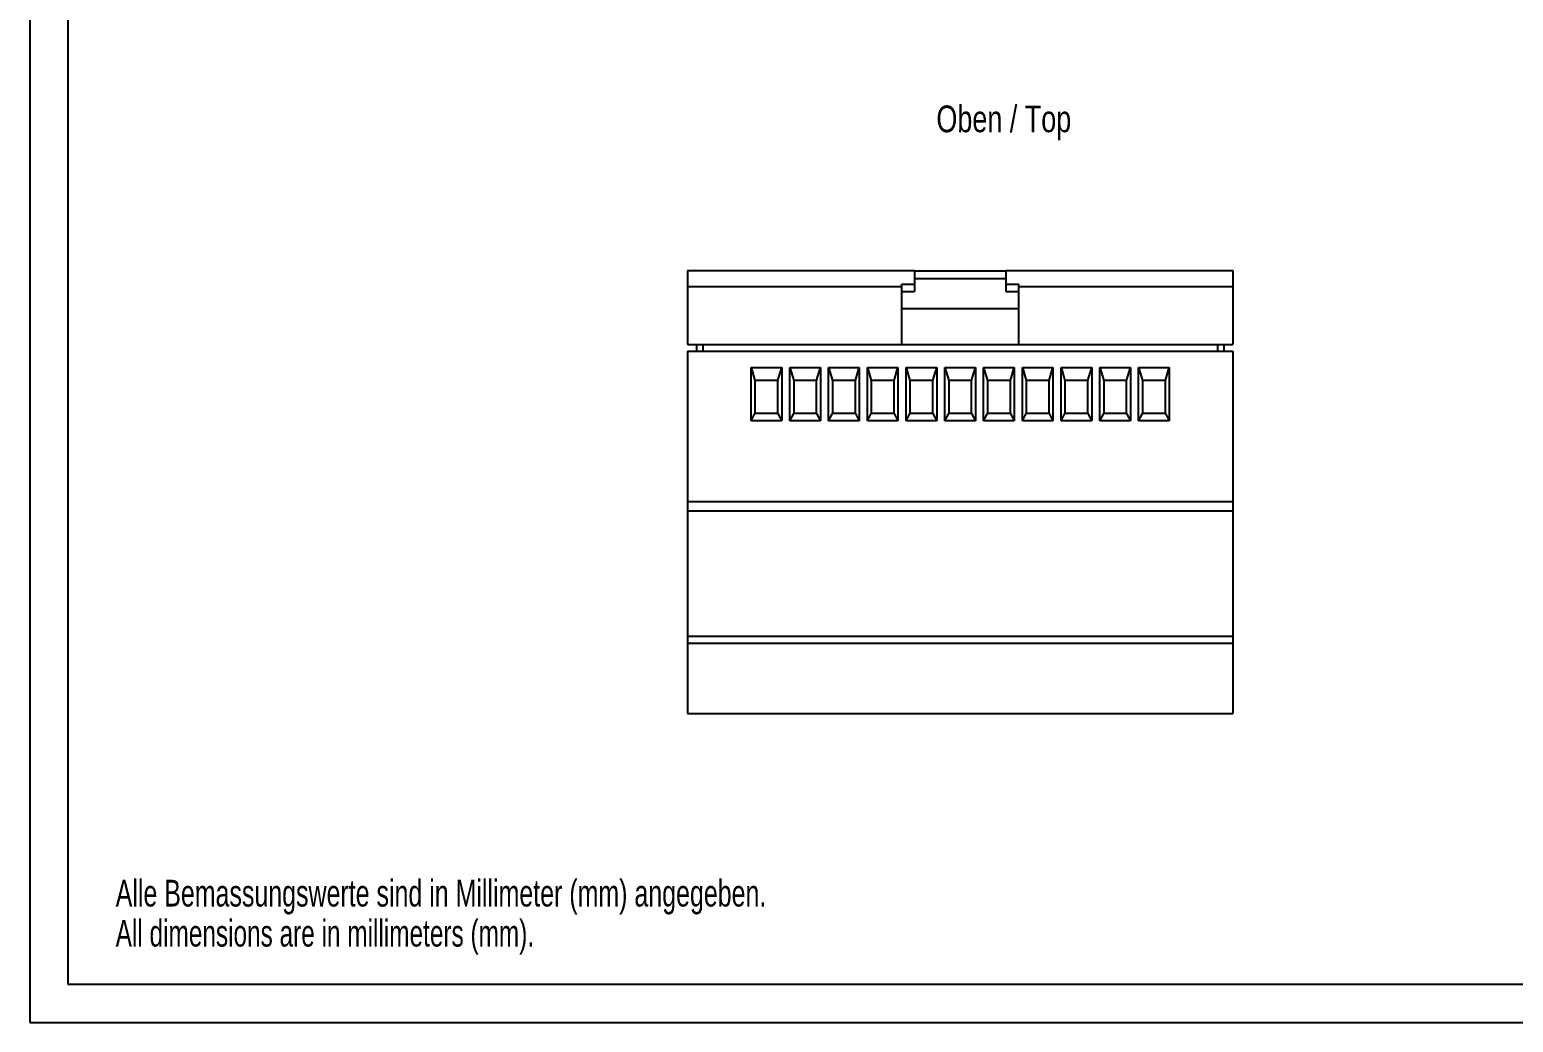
# Model space of a CAD drawing. Extents: x 0 to 420, y 0 to 297.
# Drawn here: x 0 to 194.5, y 0 to 130.2 of the extents above; entities that cross this region are included whole.
import ezdxf

# ---------------------------------------------------------------- set-up
doc = ezdxf.new("R2010")
doc.units = 0
doc.header["$LTSCALE"] = 23.1
for name, color, linetype in [('13000_TOP', 7, 'CONTINUOUS'), ('13300_TOP_GERMAN_ENGLISH', 7, 'CONTINUOUS'), ('90000_FRAME', 7, 'CONTINUOUS'), ('91000_TIP', 7, 'CONTINUOUS')]:
    doc.layers.add(name, color=color, linetype=linetype)
doc.styles.get("Standard").update_dxf_attribs({"font": 'txt', "width": 0.8})

msp = doc.modelspace()

# ---------------------------------------------------------------- linework, layer by layer
at = {"layer": '13000_TOP', "color": 7, "linetype": 'CONTINUOUS'}
for p, q in [((86.234, 98.619), (86.234, 88.919)), ((86.234, 98.619), (116.009, 98.619)), ((116.009, 98.619), (116.009, 95.869)), ((116.009, 98.569), (127.959, 98.569)), ((116.009, 97.569), (127.959, 97.569)), ((127.959, 98.619), (127.959, 95.869)), ((127.959, 98.619), (157.734, 98.619)), ((157.734, 98.619), (157.734, 88.919)), ((86.234, 96.511), (114.295, 96.511)), ((114.295, 96.792), (114.295, 88.919)), ((114.295, 96.792), (115.984, 96.792)), ((114.299, 95.869), (116.009, 95.869)), ((127.959, 95.869), (129.67, 95.869)), ((127.984, 96.792), (129.674, 96.792)), ((129.674, 88.919), (129.674, 96.792)), ((129.674, 96.511), (157.734, 96.511)), ((114.295, 93.616), (129.674, 93.616)), ((86.234, 88.919), (157.734, 88.919)), ((86.234, 88.019), (86.234, 40.497)), ((86.234, 88.019), (157.734, 88.019)), ((87.434, 88.919), (87.434, 88.019)), ((88.234, 88.919), (88.234, 88.019)), ((155.734, 88.919), (155.734, 88.019)), ((156.534, 88.919), (156.534, 88.019)), ((157.734, 88.019), (157.734, 40.497)), ((94.584, 78.869), (94.584, 85.869)), ((94.584, 85.869), (95.084, 84.169)), ((94.584, 85.869), (98.584, 85.869)), ((98.084, 84.169), (98.584, 85.869)), ((98.584, 85.869), (98.584, 78.869)), ((99.664, 85.869), (100.164, 84.169)), ((99.664, 78.869), (99.664, 85.869)), ((99.664, 85.869), (103.664, 85.869)), ((103.164, 84.169), (103.664, 85.869)), ((103.664, 85.869), (103.664, 78.869)), ((104.744, 85.869), (105.244, 84.169)), ((104.744, 78.869), (104.744, 85.869)), ((104.744, 85.869), (108.744, 85.869)), ((108.244, 84.169), (108.744, 85.869)), ((108.744, 85.869), (108.744, 78.869)), ((109.824, 85.869), (110.324, 84.169)), ((109.824, 78.869), (109.824, 85.869)), ((109.824, 85.869), (113.824, 85.869)), ((113.324, 84.169), (113.824, 85.869)), ((113.824, 85.869), (113.824, 78.869)), ((114.904, 85.869), (115.404, 84.169)), ((114.904, 78.869), (114.904, 85.869)), ((114.904, 85.869), (118.904, 85.869)), ((118.404, 84.169), (118.904, 85.869)), ((118.904, 85.869), (118.904, 78.869)), ((119.984, 85.869), (120.484, 84.169)), ((119.984, 78.869), (119.984, 85.869)), ((119.984, 85.869), (123.984, 85.869)), ((123.484, 84.169), (123.984, 85.869)), ((123.984, 85.869), (123.984, 78.869)), ((125.064, 85.869), (125.564, 84.169)), ((125.064, 78.869), (125.064, 85.869)), ((125.064, 85.869), (129.064, 85.869)), ((128.564, 84.169), (129.064, 85.869)), ((129.064, 85.869), (129.064, 78.869)), ((130.144, 85.869), (130.644, 84.169)), ((130.144, 78.869), (130.144, 85.869)), ((130.144, 85.869), (134.144, 85.869)), ((133.644, 84.169), (134.144, 85.869)), ((134.144, 85.869), (134.144, 78.869)), ((135.224, 85.869), (135.724, 84.169)), ((135.224, 78.869), (135.224, 85.869)), ((135.224, 85.869), (139.224, 85.869)), ((138.724, 84.169), (139.224, 85.869)), ((139.224, 85.869), (139.224, 78.869)), ((140.304, 85.869), (140.804, 84.169)), ((140.304, 78.869), (140.304, 85.869)), ((140.304, 85.869), (144.304, 85.869)), ((143.804, 84.169), (144.304, 85.869)), ((144.304, 85.869), (144.304, 78.869)), ((145.384, 85.869), (145.884, 84.169)), ((145.384, 78.869), (145.384, 85.869)), ((145.384, 85.869), (149.384, 85.869)), ((148.884, 84.169), (149.384, 85.869)), ((149.384, 85.869), (149.384, 78.869)), ((95.084, 84.169), (95.084, 79.869)), ((98.084, 84.169), (95.084, 84.169)), ((98.084, 79.869), (98.084, 84.169)), ((100.164, 84.169), (100.164, 79.869)), ((103.164, 84.169), (100.164, 84.169)), ((103.164, 79.869), (103.164, 84.169)), ((105.244, 84.169), (105.244, 79.869)), ((108.244, 84.169), (105.244, 84.169)), ((108.244, 79.869), (108.244, 84.169)), ((110.324, 84.169), (110.324, 79.869)), ((113.324, 84.169), (110.324, 84.169)), ((113.324, 79.869), (113.324, 84.169)), ((115.404, 84.169), (115.404, 79.869)), ((118.404, 84.169), (115.404, 84.169)), ((118.404, 79.869), (118.404, 84.169)), ((120.484, 84.169), (120.484, 79.869)), ((123.484, 84.169), (120.484, 84.169)), ((123.484, 79.869), (123.484, 84.169)), ((125.564, 84.169), (125.564, 79.869)), ((128.564, 84.169), (125.564, 84.169)), ((128.564, 79.869), (128.564, 84.169)), ((130.644, 84.169), (130.644, 79.869)), ((133.644, 84.169), (130.644, 84.169)), ((133.644, 79.869), (133.644, 84.169)), ((135.724, 84.169), (135.724, 79.869)), ((138.724, 84.169), (135.724, 84.169)), ((138.724, 79.869), (138.724, 84.169)), ((140.804, 84.169), (140.804, 79.869)), ((143.804, 84.169), (140.804, 84.169)), ((143.804, 79.869), (143.804, 84.169)), ((145.884, 84.169), (145.884, 79.869)), ((148.884, 84.169), (145.884, 84.169)), ((148.884, 79.869), (148.884, 84.169)), ((94.584, 78.869), (95.084, 79.869)), ((98.084, 79.869), (95.084, 79.869)), ((98.084, 79.869), (98.584, 78.869)), ((99.664, 78.869), (100.164, 79.869)), ((103.164, 79.869), (100.164, 79.869)), ((103.164, 79.869), (103.664, 78.869)), ((104.744, 78.869), (105.244, 79.869)), ((108.244, 79.869), (105.244, 79.869)), ((108.244, 79.869), (108.744, 78.869)), ((109.824, 78.869), (110.324, 79.869)), ((113.324, 79.869), (110.324, 79.869)), ((113.324, 79.869), (113.824, 78.869)), ((114.904, 78.869), (115.404, 79.869)), ((118.404, 79.869), (115.404, 79.869)), ((118.404, 79.869), (118.904, 78.869)), ((119.984, 78.869), (120.484, 79.869)), ((123.484, 79.869), (120.484, 79.869)), ((123.484, 79.869), (123.984, 78.869)), ((125.064, 78.869), (125.564, 79.869)), ((128.564, 79.869), (125.564, 79.869)), ((128.564, 79.869), (129.064, 78.869)), ((130.144, 78.869), (130.644, 79.869)), ((133.644, 79.869), (130.644, 79.869)), ((133.644, 79.869), (134.144, 78.869)), ((135.224, 78.869), (135.724, 79.869)), ((138.724, 79.869), (135.724, 79.869)), ((138.724, 79.869), (139.224, 78.869)), ((140.304, 78.869), (140.804, 79.869)), ((143.804, 79.869), (140.804, 79.869)), ((143.804, 79.869), (144.304, 78.869)), ((145.384, 78.869), (145.884, 79.869)), ((148.884, 79.869), (145.884, 79.869)), ((148.884, 79.869), (149.384, 78.869)), ((98.584, 78.869), (94.584, 78.869)), ((103.664, 78.869), (99.664, 78.869)), ((108.744, 78.869), (104.744, 78.869)), ((113.824, 78.869), (109.824, 78.869)), ((118.904, 78.869), (114.904, 78.869)), ((123.984, 78.869), (119.984, 78.869)), ((129.064, 78.869), (125.064, 78.869)), ((134.144, 78.869), (130.144, 78.869)), ((139.224, 78.869), (135.224, 78.869)), ((144.304, 78.869), (140.304, 78.869)), ((149.384, 78.869), (145.384, 78.869)), ((86.234, 68.302), (157.734, 68.302)), ((86.234, 67.066), (157.734, 67.066)), ((86.234, 50.627), (157.734, 50.627)), ((86.234, 49.749), (157.734, 49.749)), ((86.234, 40.497), (157.734, 40.497))]:
    msp.add_line(p, q, dxfattribs=at)
at = {"layer": '90000_FRAME', "color": 7, "linetype": 'CONTINUOUS'}
for p, q in [((0, 297), (0, 0)), ((5, 292), (5, 5)), ((5, 5), (415, 5)), ((0, 0), (420, 0))]:
    msp.add_line(p, q, dxfattribs=at)

# ---------------------------------------------------------------- texts
at = {"layer": '13300_TOP_GERMAN_ENGLISH', "color": 7, "linetype": 'CONTINUOUS', "width": 0.754762}
msp.add_text('Oben / Top', height=3.5, dxfattribs=at).set_placement((118.869, 116.741))
at = {"layer": '91000_TIP', "color": 7, "linetype": 'CONTINUOUS'}
for s, width, p in [('Alle Bemassungswerte sind in Millimeter (mm) angegeben.', 0.699134, (11.276, 15.19)), ('All dimensions are in millimeters (mm).', 0.68254, (11.276, 9.94))]:
    msp.add_text(s, height=3.5, dxfattribs=dict(at, width=width)).set_placement(p)

doc.saveas('drawing.dxf')
